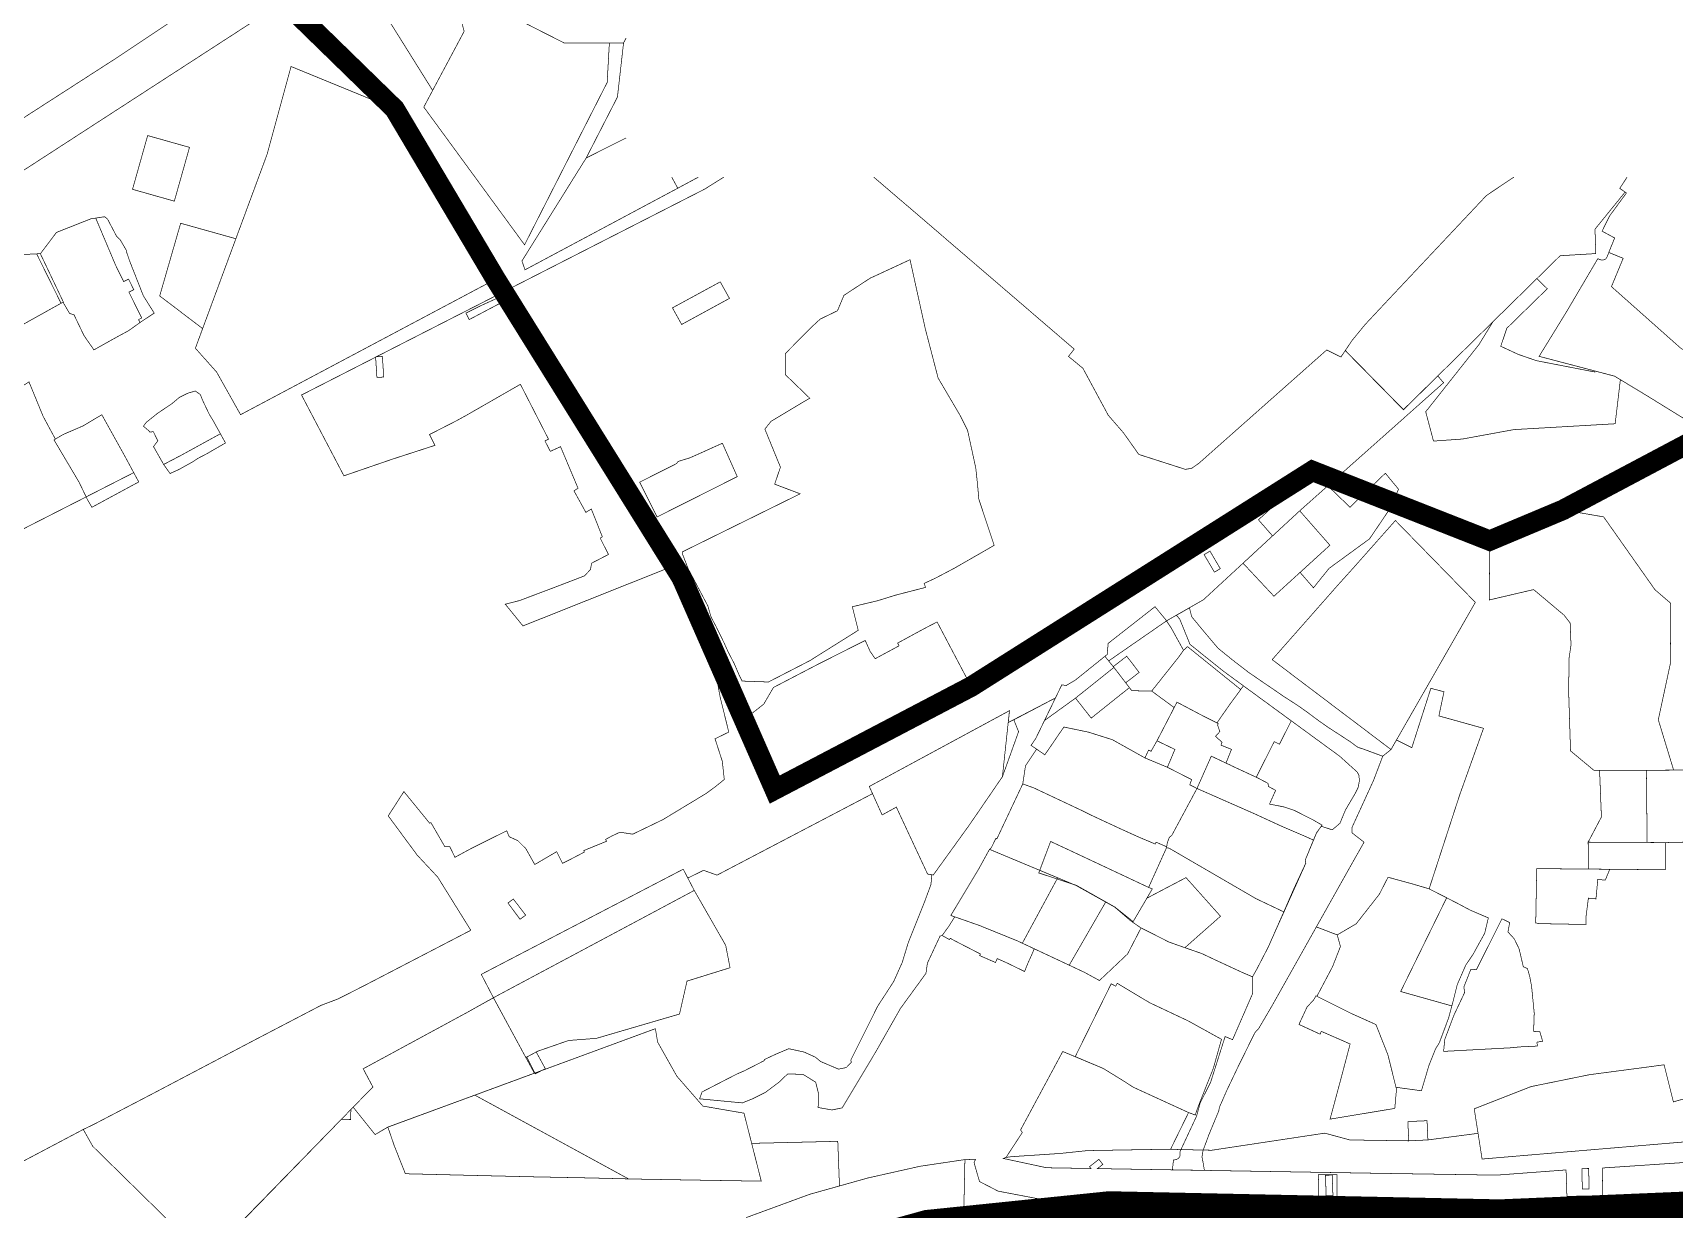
# Model space of a CAD drawing. Header units: millimetres. Extents: x 21689 to 31331, y 37531 to 43751.
# Drawn here: x 27575.8 to 28058.3, y 42696.2 to 43042 of the extents above; entities that cross this region are included whole.
import ezdxf

# ---------------------------------------------------------------- set-up
doc = ezdxf.new("R2010")
doc.units = ezdxf.units.MM
doc.linetypes.add('DASHEDX2', pattern=[1.5, 1, -0.5])
doc.linetypes.add('МЕЖА', pattern=[4, 1, -1, 1, -1])
doc.layers.add('0 . 11 - границы ДМ проект', color=10, linetype='МЕЖА', lineweight=0)
doc.layers.add('CONTUR', color=150, linetype='Continuous', lineweight=9)
doc.layers.add('00 Дороги', color=252, linetype='Continuous', lineweight=9, transparency=0.2)

# ---------------------------------------------------------------- blocks, each defined once
blk = doc.blocks.new('участки все')
at = {"layer": 'CONTUR', "const_width": 0.2}
for points in [[(4863.49, 5548.46), (4856.81, 5551.14), (4839.92, 5513.99), (4780.59, 5424.27), (4806.6, 5382.67), (4815.86, 5400.02), (4814.61, 5404.69), (4824.58, 5407.11), (4845.24, 5396.63), (4858.55, 5396.61), (4862.72, 5396.63), (4863.49, 5398.1)], [(4863.49, 5368.71), (4851.74, 5362.82), (4860.92, 5380.72), (4862.72, 5396.63), (4863.49, 5398.1)], [(4876.89, 5357.18), (4878.65, 5353.92), (4833.75, 5329.94), (4832.85, 5332.54), (4851.74, 5362.82), (4863.49, 5368.71)], [(4936.27, 5357.18), (4951.22, 5344.39), (4995.18, 5306.64), (4993.51, 5304.48), (4997.74, 5301.01), (5005.19, 5287.2), (5009.71, 5281.98), (5014.17, 5275.68), (5027.85, 5271.29), (5029.72, 5271.59), (5031.87, 5273.1), (5069.41, 5306.38), (5073.58, 5304.32), (5074.85, 5306.19), (5091.98, 5288.78), (5102.06, 5298.75), (5103.77, 5296.75), (5069.73, 5266.46), (5065.17, 5270.86), (5049.34, 5256.46), (5053.5, 5251.72), (5033.19, 5232.97), (5022.31, 5226.75), (5021.99, 5227.23), (5018.93, 5230.91), (5005.17, 5220.14), (5004.88, 5216.87), (5004.22, 5216.34), (4995.51, 5209.33), (4992.81, 5207.75), (4991.55, 5207.96), (4989.67, 5204.1), (4975.81, 5196.88), (4976.17, 5200.37), (4934.95, 5178.08), (4935.91, 5175.97), (4890.2, 5152.02), (4886.25, 5153.43), (4881.62, 5151.17), (4880.26, 5153.76), (4820.9, 5122.85), (4824.47, 5115.99), (4816.63, 5111.6), (4786.18, 5095.1), (4789.03, 5089.75), (4749.4, 5049.14)], [(4729.93, 5049.5), (4706.69, 5072.32), (4703.91, 5077.27), (4706.84, 5078.68), (4724.48, 5087.87), (4754.16, 5103.5), (4773.77, 5113.73), (4778.86, 5115.66), (4786.71, 5119.65), (4817.82, 5135.81), (4808.09, 5151.44), (4802.06, 5157.9), (4793.55, 5169.44), (4798.15, 5176.57), (4805.75, 5167.25), (4806.1, 5167.45), (4810.2, 5160.35), (4811.65, 5160.36), (4812.09, 5159.46), (4813.15, 5157.26), (4818.15, 5159.97), (4827.39, 5164.56), (4828.38, 5165.04), (4829.1, 5163.31), (4831.63, 5162.16), (4834, 5159.8), (4836.62, 5155.14), (4843.06, 5158.92), (4844.78, 5155.48), (4848, 5157.12), (4851.2, 5158.8), (4851.01, 5159.23), (4857.72, 5161.97), (4857.43, 5162.52), (4859.3, 5163.53), (4861.64, 5164.63), (4865.43, 5164.06), (4874.29, 5168.34), (4887.06, 5176.06), (4890.13, 5178.35), (4892.33, 5180.14), (4891.74, 5185.5), (4889.61, 5192.1), (4893.65, 5194.06), (4891.11, 5204.35), (4889.88, 5211.03), (4884.42, 5227.28), (4882.78, 5226.47), (4882.08, 5228.57), (4881.06, 5230.17), (4879.14, 5234.19), (4877.34, 5237.7), (4876.58, 5240.25), (4876.19, 5242.42), (4833.15, 5225.27), (4827.96, 5231.65), (4830.14, 5232.21), (4832.14, 5232.72), (4842.04, 5236.45), (4851.19, 5239.96), (4852.97, 5241.8), (4853.35, 5243.72), (4858.29, 5246.28), (4856.58, 5249.64), (4855.86, 5251.07), (4856.48, 5251.49), (4853.24, 5259.64), (4851.64, 5258.63), (4848.71, 5263.96), (4848.13, 5264.97), (4849.34, 5265.74), (4847.12, 5271.01), (4844.2, 5277.95), (4841.19, 5276.58), (4839.62, 5279.63), (4840.66, 5280.16), (4832.4, 5296.29), (4816.86, 5287.37), (4813.76, 5285.65), (4805.69, 5281.53), (4807.28, 5278.34), (4794.72, 5274.27), (4780.52, 5269.39), (4768.06, 5293.14), (4789.84, 5304.26), (4790.22, 5298.3), (4792.22, 5298.42), (4791.83, 5304.47), (4790.04, 5304.37), (4886.6, 5353.68), (4892.18, 5357.18)], [(4884.71, 5357.18), (4878.65, 5353.92), (4876.89, 5357.18)], [(5157.71, 5357.18), (5155.55, 5353.89), (5157.13, 5352.79), (5148.27, 5341.88), (5148.51, 5334.71), (5138.03, 5334.08), (5128.63, 5324.84), (5091.97, 5288.85), (5074.88, 5306.24), (5076.95, 5309.29), (5080.76, 5313.92), (5088.18, 5321.85), (5116.34, 5351.76), (5124.41, 5357.18)], [(5203.75, 5357.18), (5203.76, 5357.13), (5203.76, 5303.4), (5181.66, 5304.49), (5178.94, 5304.78), (5176.18, 5305.49), (5173.62, 5306.78), (5153.11, 5325), (5156.55, 5333.32), (5152.32, 5335.04), (5154.06, 5339.3), (5150.35, 5341.3), (5152.54, 5345.74), (5157.51, 5352.52), (5155.55, 5353.89), (5157.71, 5357.18)], [(5176.75, 5284.77), (5163.65, 5292.87), (5154.01, 5298.69), (5131.85, 5304.51), (5139.91, 5317.62), (5149.1, 5333.21), (5149.98, 5332.87), (5150.81, 5332.86), (5151.44, 5333.13), (5151.79, 5333.66), (5152.34, 5335.03), (5156.55, 5333.32), (5153.11, 5325), (5157.85, 5320.79), (5172.21, 5308.03)], [(4678.37, 5063.77), (4703.91, 5077.27), (4706.69, 5072.32), (4729.93, 5049.5), (4729.76, 5049.12), (4727.76, 5048.71), (4717.22, 5043.2), (4731.23, 5003.45), (4736.51, 4996.16), (4743.47, 4990.43), (4745.22, 4989.62), (4748.82, 4966.2), (4720.35, 4963.14), (4703.66, 4960.34), (4673.04, 4952.61)], [(5177.92, 5067.78), (5150.51, 5065.94), (5150.44, 5057.7), (5140.02, 5057.64), (5139.77, 5065.37), (5119.32, 5063.84), (5085.76, 5064.36), (5002.02, 5065.76), (5003.6, 5066.99), (5002.45, 5068.48), (4999.68, 5066.33), (5000.09, 5065.79), (4987.08, 5066.01), (4974.35, 5068.74), (4975.14, 5069.05), (4976.82, 5069.27), (4991.08, 5070.21), (4999.03, 5071.05), (5018.11, 5071.38), (5023.51, 5071.42), (5034.57, 5071.18), (5035.7, 5071.17), (5068.84, 5076.18), (5076.22, 5074.18), (5086.95, 5074.02), (5093.52, 5073.92), (5099.16, 5074.19), (5113.9, 5076.13), (5113.9, 5076.13), (5115.08, 5068.57), (5174.26, 5073.58)], [(5188.64, 5042.74), (5147.22, 5040.8), (5124.63, 5033.62), (5117.35, 5033.49), (5109.37, 5041.46), (5009.63, 5043.8), (4992.9, 5040.46), (4982.99, 5037.32), (4982, 5043.29), (4980.02, 5042.96), (4981.02, 5036.99), (4962.31, 5033.13), (4963.06, 5068.41), (4966.17, 5068.47), (4965.75, 5067.49), (4967.35, 5061.96), (4972.81, 5059.14), (4986.09, 5056.61), (5123.33, 5053.43), (5216.45, 5059.41)], [(4898.75, 5051.35), (4917.45, 5058.21), (4926.19, 5060.66), (4925.69, 5073.78), (4900.37, 5073.18), (4903.2, 5062.07), (4882.88, 5062.4), (4867.18, 5062.67), (4864.18, 5062.73), (4852.69, 5063.02), (4837.18, 5063.32), (4817.32, 5063.79), (4798.58, 5064.25), (4795.31, 5072.51), (4793.44, 5077.95), (4789.69, 5075.76), (4783.24, 5083.82), (4782.58, 5083.14), (4782.58, 5083.14), (4782.47, 5080.19), (4779.75, 5080.23), (4750.97, 5050.64)], [(4962.31, 5033.13), (4963.06, 5068.41), (4949.84, 5066.44), (4934.53, 5063), (4917.45, 5058.21), (4898.75, 5051.35)]]:
    blk.add_lwpolyline(points, dxfattribs=at)
for points in [[(4508.07, 5231.52), (4565.54, 5281.02), (4573.45, 5275.38), (4585.3, 5295.17), (4607.95, 5324.09), (4713.42, 5392.04), (4746.22, 5413.92), (4711.87, 5445.18), (4678.26, 5427.98), (4642.33, 5383.45), (4624.36, 5382.68), (4607.95, 5368.62), (4597.81, 5377.2), (4577.48, 5355.33), (4514.21, 5317.83), (4489.2, 5252.21), (4508.07, 5231.52)], [(4713.42, 5392.04), (4746.22, 5413.92), (4743.5, 5416.45), (4749.35, 5422.14), (4763.01, 5409.33), (4759, 5406.37), (4754.85, 5403.57), (4637.66, 5327.62), (4630.85, 5323.46), (4624.37, 5318.77), (4618.32, 5313.56), (4612.71, 5307.9), (4603.49, 5318.38), (4607.95, 5324.09), (4713.42, 5392.04)], [(4814.61, 5404.69), (4824.58, 5407.11), (4845.24, 5396.63), (4858.55, 5396.61), (4857.9, 5385), (4833.62, 5337.29), (4804, 5377.77), (4806.6, 5382.67), (4815.86, 5400.02), (4814.61, 5404.69)], [(4757.95, 5363.92), (4764.98, 5389.7), (4795.46, 5377.21), (4825.13, 5327.2), (4750.14, 5287.36), (4743.11, 5299.87), (4736.86, 5306.89), (4738.99, 5312.66), (4748.76, 5339.08), (4757.95, 5363.92)], [(4718.38, 5353.6), (4722.83, 5369.4), (4735.13, 5365.93), (4730.67, 5350.12), (4718.38, 5353.6)], [(4696.03, 5340.93), (4706.16, 5344.94), (4707.56, 5345.14), (4713.47, 5331.15), (4715.78, 5326.49), (4717.22, 5327.2), (4718.75, 5324.1), (4717.31, 5323.39), (4721.09, 5315.78), (4720.53, 5315.51), (4720.16, 5315.33), (4720.55, 5314.41), (4717.16, 5312.01), (4714.09, 5310.36), (4707.03, 5306.41), (4704.12, 5310.6), (4701.18, 5316.72), (4699.89, 5317.11), (4698.2, 5319.98), (4698.04, 5320.49), (4691.29, 5334.67), (4696.03, 5340.93)], [(4707.56, 5345.14), (4707.99, 5345.21), (4710.14, 5345.54), (4711.02, 5344.89), (4713.7, 5339.78), (4714.74, 5338.81), (4716.6, 5335.6), (4716.64, 5335.15), (4717.49, 5332.63), (4721.56, 5322.31), (4724.75, 5317.22), (4720.9, 5314.66), (4720.55, 5314.41), (4720.16, 5315.33), (4721.09, 5315.78), (4717.31, 5323.39), (4718.75, 5324.1), (4717.22, 5327.2), (4715.78, 5326.49), (4713.47, 5331.15), (4707.56, 5345.14)], [(4732.53, 5343.62), (4748.76, 5339.08), (4738.99, 5312.66), (4726.37, 5322.27), (4732.53, 5343.62)], [(4653.81, 5292.81), (4665.9, 5297.24), (4677.95, 5303.03), (4681.86, 5305.03), (4679.44, 5310.11), (4697.37, 5320.11), (4690.2, 5334.63), (4680.1, 5334.16), (4678.2, 5337.5), (4675.33, 5337.93), (4649.21, 5323.05), (4632.09, 5310.66), (4621.57, 5300.52), (4631.62, 5285.05), (4637.7, 5284.14), (4644.99, 5288.76), (4653.81, 5292.81)], [(4698.04, 5320.49), (4691.29, 5334.67), (4690.2, 5334.63), (4697.37, 5320.11), (4698.04, 5320.49)], [(4880, 5247.03), (4914.48, 5264.03), (4914.59, 5264.11), (4914.42, 5264.18), (4907.13, 5266.94), (4908.84, 5271.92), (4904.26, 5283.12), (4906.05, 5285.38), (4915.01, 5290.77), (4917.45, 5292.2), (4910.29, 5299.11), (4910.3, 5305.35), (4917.89, 5313.02), (4920.53, 5315.46), (4925.6, 5317.91), (4927.49, 5322.42), (4935.18, 5327.47), (4936.33, 5327.99), (4946.93, 5332.91), (4951.41, 5312.62), (4955.18, 5298.14), (4961.76, 5286.95), (4963.85, 5282.75), (4966.25, 5271.7), (4966.76, 5266.98), (4967.16, 5262.5), (4971.65, 5248.96), (4969.97, 5247.98), (4967.81, 5246.74), (4959.81, 5242.15), (4954.22, 5239.22), (4951.09, 5237.78), (4951.49, 5236.59), (4942.77, 5234.34), (4937.33, 5232.66), (4933.97, 5231.86), (4929.98, 5230.91), (4931.7, 5223.98), (4917.46, 5215.05), (4905.31, 5208.79), (4897.59, 5209.06), (4897.53, 5209.14), (4896.73, 5210.74), (4895.29, 5214.11), (4893.49, 5217.58), (4892.13, 5220.59), (4889.89, 5225.14), (4888.45, 5227.86), (4887.5, 5231.15), (4881.7, 5242.1), (4879.99, 5246.54), (4880, 5247.03)], [(4877.09, 5318.75), (4891.14, 5326.4), (4893.85, 5321.54), (4879.8, 5313.88), (4877.09, 5318.75)], [(5131.18, 5327.36), (5134.24, 5324.38), (5122.35, 5312.75), (5120.57, 5307.47), (5125.69, 5305.09), (5131.07, 5303.23), (5148.24, 5299.9), (5148.14, 5300.23), (5154.01, 5298.69), (5155.73, 5297.65), (5154.2, 5284.69), (5124.42, 5282.97), (5109.28, 5280.2), (5100.8, 5279.6), (5099.37, 5284.98), (5098.51, 5288.22), (5114.17, 5307.98), (5118.31, 5314.72), (5128.63, 5324.84), (5131.18, 5327.36)], [(4817.34, 5315.31), (4816.39, 5317.2), (4820.64, 5319.33), (4825.57, 5321.6), (4826.34, 5320.05), (4817.34, 5315.31)], [(4817.34, 5315.31), (4816.39, 5317.2), (4820.64, 5319.33), (4825.57, 5321.6), (4826.34, 5320.05), (4817.34, 5315.31)], [(4792.22, 5298.42), (4790.22, 5298.3), (4789.83, 5304.35), (4791.83, 5304.47), (4792.22, 5298.42)], [(4668.86, 5286.44), (4674.42, 5275.84), (4686.43, 5253.86), (4704.75, 5263.19), (4702.69, 5267.48), (4695.3, 5279.95), (4695.7, 5280.19), (4692.09, 5286.9), (4687.95, 5296.99), (4686.46, 5296.05), (4685.52, 5295.48), (4680.18, 5291.99), (4679.43, 5293.07), (4673.91, 5289.86), (4670.98, 5287.78), (4670.18, 5287.15), (4668.86, 5286.44)], [(4730, 5274.01), (4727.53, 5272.73), (4724.55, 5277.98), (4725.81, 5279.68), (4724.5, 5282.37), (4723.46, 5282.25), (4723.37, 5282.45), (4721.59, 5283.98), (4722.48, 5285.16), (4725.78, 5287.78), (4730.1, 5290.7), (4732.09, 5292.4), (4734.6, 5293.66), (4736.83, 5294.32), (4738.3, 5293.3), (4739.12, 5291.28), (4740.99, 5287.38), (4742.02, 5285.71), (4744.21, 5281.76), (4742.32, 5280.71), (4732.81, 5275.5), (4730, 5274.01)], [(4695.3, 5279.95), (4702.69, 5267.48), (4704.75, 5263.19), (4718.73, 5270.32), (4716.38, 5274.69), (4709.36, 5287.33), (4708.18, 5286.65), (4703.91, 5284.09), (4698.05, 5281.56), (4695.94, 5280.33), (4695.3, 5279.95)], [(4744.21, 5281.76), (4742.32, 5280.71), (4732.81, 5275.5), (4727.53, 5272.73), (4729.41, 5270.06), (4732.04, 5271.26), (4735.91, 5273.41), (4737.66, 5274.55), (4740.25, 5275.89), (4742.15, 5277), (4743.7, 5277.89), (4745.71, 5279.05), (4744.21, 5281.76)], [(4867.45, 5267.52), (4878.23, 5272.95), (4878.8, 5273.62), (4882.25, 5274.69), (4885.63, 5276.19), (4888.98, 5277.71), (4891.78, 5278.96), (4896.14, 5269.15), (4872.58, 5257.3), (4867.45, 5267.52)], [(4704.75, 5263.19), (4705.24, 5262.19), (4706.45, 5260.15), (4720.21, 5267.59), (4718.73, 5270.32), (4704.75, 5263.19)], [(5049.34, 5256.46), (5065.17, 5270.86), (5069.73, 5266.45), (5061.48, 5259.1), (5053.5, 5251.73), (5049.34, 5256.46)], [(5049.34, 5256.46), (5065.17, 5270.86), (5076.25, 5260.16), (5086.65, 5270.15), (5090.52, 5265.45), (5087.87, 5259.55), (5082, 5250.86), (5070.1, 5242.18), (5065.51, 5236.48), (5061.58, 5241), (5070.35, 5248.99), (5061.48, 5259.1), (5053.5, 5251.72), (5049.34, 5256.46)], [(5069.73, 5266.45), (5076.25, 5260.16), (5086.65, 5270.15), (5090.52, 5265.45), (5087.87, 5259.55), (5082, 5250.86), (5070.1, 5242.18), (5065.51, 5236.48), (5061.59, 5240.99), (5070.35, 5248.99), (5061.48, 5259.1), (5069.73, 5266.45)], [(5044.81, 5243.71), (5061.48, 5259.1), (5070.35, 5248.99), (5053.9, 5234), (5044.81, 5243.71)], [(5138.87, 5259.38), (5150.81, 5257.32), (5165.9, 5235.91), (5170.56, 5231.9), (5170.42, 5214.16), (5166.88, 5197.69), (5171.39, 5182.88), (5148.01, 5182.78), (5141.08, 5188.54), (5140.52, 5206.26), (5140.67, 5215.91), (5141.22, 5219.65), (5140.97, 5226.13), (5139.19, 5228.43), (5130.24, 5235.95), (5117.2, 5232.9), (5117.34, 5250.34), (5138.87, 5259.38)], [(5089.6, 5256.25), (5113.1, 5232.2), (5088.31, 5188.94), (5053.38, 5215.36), (5072.78, 5237.37), (5076.95, 5241.99), (5089.6, 5256.25)], [(5038.13, 5242.09), (5036.41, 5241.08), (5033.37, 5246.23), (5035.1, 5247.26), (5038.13, 5242.09)], [(5038.13, 5242.09), (5036.41, 5241.08), (5033.37, 5246.23), (5035.1, 5247.26), (5038.13, 5242.09)], [(5005.31, 5214.98), (5022.31, 5226.75), (5021.99, 5227.23), (5018.93, 5230.91), (5005.17, 5220.14), (5004.88, 5216.87), (5004.22, 5216.34), (5005.31, 5214.98)], [(5029.06, 5230.59), (5029.71, 5227.99), (5033.15, 5223.82), (5037.46, 5218.72), (5041.61, 5215.35), (5046.58, 5211.52), (5056.81, 5204.53), (5059.63, 5202.7), (5061.2, 5201.66), (5063.26, 5200.22), (5067.24, 5197.27), (5069.92, 5195.4), (5076.3, 5191.26), (5078.37, 5189.72), (5079.21, 5189.37), (5079.61, 5189.28), (5085.87, 5186.97), (5083.2, 5179.92), (5076.84, 5166.02), (5076.87, 5164.44), (5080.39, 5161.7), (5077.28, 5156.21), (5053.23, 5113.43), (5049.33, 5106.78), (5048.67, 5106.16), (5048.21, 5105.55), (5046.57, 5102.22), (5044.92, 5098.85), (5043.67, 5096.35), (5039.98, 5088.61), (5038.19, 5084.51), (5037.89, 5083.83), (5037.68, 5082.73), (5034.82, 5075.83), (5033.13, 5071.26), (5032.92, 5070.47), (5032.77, 5069.27), (5032.85, 5068.38), (5033, 5067.95), (5033.46, 5065.24), (5024.06, 5065.4), (5024.22, 5066.92), (5024.37, 5068.28), (5024.81, 5068.35), (5025.25, 5068.46), (5025.65, 5068.65), (5025.84, 5068.79), (5025.99, 5068.95), (5026.12, 5069.12), (5026.22, 5069.32), (5026.3, 5069.57), (5026.32, 5069.73), (5026.33, 5069.96), (5026.32, 5070.15), (5026.24, 5070.65), (5031.16, 5081.18), (5032.2, 5085.02), (5035.28, 5091.12), (5039.55, 5104.58), (5041.74, 5103.66), (5047.62, 5117.18), (5047.6, 5122.13), (5048.86, 5124.37), (5051.98, 5130.4), (5052.27, 5130.95), (5053.95, 5134.76), (5063.28, 5155.56), (5063.12, 5156.49), (5065.52, 5162.26), (5065.56, 5162.36), (5066.43, 5164.43), (5067.79, 5166.38), (5071.04, 5165.34), (5073.29, 5167.24), (5074.92, 5171.17), (5077.88, 5176.2), (5078.63, 5177.73), (5079.02, 5179.72), (5078.89, 5181.33), (5078.43, 5182.27), (5073.2, 5186.99), (5039.04, 5211.97), (5029.23, 5219.84), (5026.21, 5227.27), (5025.24, 5228.4), (5029.06, 5230.59)], [(4907.15, 5177.17), (4899.53, 5198.83), (4903.92, 5202.27), (4906.78, 5207.18), (4919.82, 5213.97), (4933.75, 5221), (4935.23, 5217.73), (4936.69, 5215.64), (4943.71, 5219.42), (4943.27, 5220.22), (4951.57, 5224.72), (4954.88, 5226.44), (4964.91, 5207.43), (4945.81, 5197.46), (4907.15, 5177.17)], [(5012.11, 5206.22), (5017.97, 5206.13), (5025.93, 5216.15), (5027.32, 5218.11), (5023.73, 5224.62), (5022.31, 5226.75), (5005.31, 5214.98), (5006.66, 5213.31), (5010.63, 5216.36), (5014.28, 5211.6), (5010.33, 5208.56), (5012.11, 5206.22)], [(4986.46, 5197.47), (4995.57, 5204.05), (5006.87, 5213.07), (5006.66, 5213.31), (5004.22, 5216.34), (4995.51, 5209.33), (4992.81, 5207.75), (4991.55, 5207.96), (4986.46, 5197.47)], [(5010.33, 5208.56), (5014.28, 5211.6), (5010.63, 5216.36), (5006.66, 5213.31), (5010.33, 5208.56)], [(5024.56, 5201.27), (5017.97, 5206.13), (5025.93, 5216.15), (5027.32, 5218.11), (5028.5, 5219.18), (5044.13, 5206.57), (5040.59, 5201.73), (5037.15, 5196.77), (5032.47, 5199.12), (5025.4, 5202.86), (5024.56, 5201.27)], [(4995.57, 5204.05), (5000.19, 5198.18), (5011.41, 5207.13), (5006.87, 5213.07), (4995.57, 5204.05)], [(4982.5, 5190.15), (4983.87, 5192.15), (4986.46, 5197.47), (4995.57, 5204.05), (5000.19, 5198.18), (5011.41, 5207.13), (5012.11, 5206.22), (5017.97, 5206.13), (5024.57, 5201.26), (5019.52, 5191.5), (5017.78, 5188.43), (5017.04, 5188.77), (5015.99, 5186.47), (5006.42, 5191.82), (4999.36, 5194.05), (4992.16, 5195.55), (4991.84, 5195.1), (4987.93, 5189.39), (4986.56, 5187.39), (4982.5, 5190.15)], [(5040.59, 5201.73), (5037.15, 5196.77), (5037.51, 5196.59), (5037.34, 5196.11), (5038, 5194.22), (5036.72, 5192.81), (5038.65, 5191.08), (5038.34, 5190.23), (5041.42, 5188.98), (5039.8, 5184.95), (5040.45, 5184.65), (5040.92, 5184.45), (5041.26, 5184.25), (5048.7, 5180.79), (5053.99, 5191.27), (5055.52, 5190.49), (5058.99, 5197.37), (5044.93, 5207.66), (5044.13, 5206.57), (5040.59, 5201.73)], [(5094.39, 5149.5), (5099.51, 5147.99), (5108.51, 5175.63), (5115.5, 5195.17), (5102.39, 5198.82), (5103.88, 5205.92), (5100.02, 5206.93), (5094.43, 5189.48), (5089.91, 5191.74), (5088.31, 5188.94), (5085.87, 5186.97), (5083.2, 5179.92), (5076.84, 5166.02), (5076.87, 5164.44), (5080.39, 5161.7), (5077.28, 5156.21), (5066.37, 5136.8), (5072.5, 5134.45), (5078.07, 5137.71), (5083.49, 5144.63), (5084.89, 5146.43), (5087.44, 5151.4), (5094.39, 5149.5)], [(4989.67, 5204.1), (4983.87, 5192.15), (4982.5, 5190.15), (4984.14, 5189.04), (4980.87, 5184.13), (4980.06, 5178.83), (4972.45, 5162.68), (4972.16, 5162.82), (4970.84, 5160.1), (4970.29, 5159.6), (4967.06, 5153.73), (4961.68, 5144.75), (4958.91, 5140.17), (4960.08, 5139.76), (4958.28, 5136.92), (4956.36, 5134.27), (4955.75, 5134.11), (4952.03, 5126.14), (4951.62, 5123.16), (4944.13, 5112.87), (4936.92, 5100.19), (4926.99, 5083.61), (4923.97, 5083), (4919.89, 5083.72), (4920.02, 5085.15), (4919.99, 5087.95), (4919.2, 5091.15), (4915.5, 5093.45), (4910.96, 5093.59), (4908.47, 5091.21), (4904.39, 5088.15), (4900.5, 5086.21), (4897.65, 5085.07), (4885.07, 5086.27), (4885.8, 5088.29), (4895.91, 5093.5), (4898.2, 5094.49), (4904.01, 5097.46), (4904.22, 5097.86), (4907.34, 5099.33), (4911.28, 5101), (4915.79, 5100.02), (4919.15, 5098.49), (4920.64, 5097.23), (4925.92, 5094.99), (4928.2, 5095.47), (4929.7, 5097), (4929.51, 5097.65), (4937.44, 5113.53), (4942.13, 5120.75), (4944.63, 5126.34), (4946.44, 5132.29), (4951.27, 5144.36), (4953.08, 5149.26), (4953.34, 5152.13), (4953.77, 5152.06), (4964.43, 5166.85), (4974.08, 5180.94), (4978.83, 5194.17), (4977.45, 5197.68), (4989.67, 5204.1)], [(5035.48, 5186.99), (5031.28, 5177.49), (5029.16, 5178.57), (5029.71, 5180.1), (5022.58, 5183.72), (5024.79, 5188.97), (5019.52, 5191.5), (5025.4, 5202.86), (5032.47, 5199.12), (5037.51, 5196.59), (5037.34, 5196.11), (5038, 5194.22), (5036.72, 5192.81), (5038.65, 5191.08), (5038.34, 5190.23), (5041.42, 5188.98), (5039.8, 5184.95), (5035.48, 5186.99)], [(4974.56, 5185.41), (4974.08, 5180.94), (4964.43, 5166.85), (4953.77, 5152.06), (4952.09, 5152.33), (4942.9, 5172.01), (4938.73, 5169.71), (4934.95, 5178.08), (4976.16, 5200.36), (4974.56, 5185.41)], [(4980.06, 5178.83), (4983.31, 5177.66), (4998.09, 5170.7), (5000.53, 5169.48), (5008.69, 5165.68), (5014.12, 5163.22), (5019, 5161.16), (5019.25, 5161.71), (5022.38, 5160.34), (5022.53, 5161.37), (5022.57, 5161.58), (5023.14, 5163.1), (5023.87, 5163.7), (5031.28, 5177.49), (5029.16, 5178.57), (5029.71, 5180.1), (5022.58, 5183.72), (5015.99, 5186.47), (5006.42, 5191.82), (4999.36, 5194.05), (4992.16, 5195.55), (4991.84, 5195.1), (4987.93, 5189.39), (4986.56, 5187.39), (4984.14, 5189.04), (4980.87, 5184.14), (4980.06, 5178.83)], [(5031.28, 5177.49), (5048.49, 5169.92), (5056.1, 5166.41), (5062.88, 5163.5), (5065.53, 5162.31), (5066.4, 5164.43), (5068.04, 5166.72), (5065.39, 5168.26), (5059.83, 5171.07), (5056.87, 5172.06), (5052.6, 5172.91), (5054.4, 5176.94), (5052.29, 5178.07), (5052.15, 5179), (5049.09, 5180.61), (5041.26, 5184.25), (5040.92, 5184.45), (5040.45, 5184.65), (5038.2, 5185.71), (5035.48, 5186.99), (5031.28, 5177.49)], [(5146.26, 5161.71), (5150.16, 5169.11), (5149.62, 5182.78), (5163.39, 5182.84), (5163.59, 5161.62), (5146.26, 5161.71)], [(5163.59, 5161.62), (5163.39, 5182.84), (5171.39, 5182.88), (5177.33, 5182.91), (5177.91, 5161.8), (5168.95, 5161.59), (5163.59, 5161.62)], [(5022.33, 5160.09), (5022.53, 5161.37), (5022.57, 5161.58), (5023.14, 5163.1), (5023.87, 5163.7), (5031.28, 5177.49), (5048.49, 5169.92), (5056.1, 5166.41), (5062.88, 5163.5), (5065.53, 5162.31), (5065.25, 5161.7), (5063.12, 5156.49), (5063.27, 5155.56), (5059.88, 5148.29), (5056.79, 5141.22), (5048.62, 5145.11), (5023.12, 5159.92), (5022.33, 5160.09)], [(4958.9, 5140.17), (4961.67, 5144.75), (4967.06, 5153.73), (4970.29, 5159.6), (4972.74, 5158.58), (4977.88, 5156.43), (4990.34, 5151.23), (4979.94, 5132.01), (4978.49, 5132.69), (4967.25, 5137.25), (4961.73, 5139.18), (4958.9, 5140.17)], [(5018.15, 5147.98), (5012.51, 5138.35), (5007.22, 5142.6), (4995.87, 5149), (4984.77, 5152.67), (4988.25, 5161.92), (4993.66, 5159.4), (5017.06, 5148.41), (5018.15, 5147.98)], [(5016.56, 5145.25), (5028.05, 5151.29), (5038.19, 5139.94), (5027.73, 5130.69), (5032.65, 5128.99), (5036.77, 5127.04), (5044.62, 5123.41), (5047.6, 5122.13), (5048.88, 5124.41), (5052.26, 5130.95), (5056.79, 5141.22), (5048.62, 5145.11), (5023.12, 5159.92), (5022.33, 5160.09), (5021.85, 5159.02), (5017.06, 5148.41), (5018.15, 5147.98), (5016.56, 5145.25)], [(5168.95, 5161.59), (5168.97, 5153.6), (5152.6, 5153.75), (5146.35, 5153.8), (5146.26, 5161.71), (5168.95, 5161.59)], [(4880.26, 5153.76), (4883.5, 5147.52), (4824.47, 5115.99), (4820.9, 5122.85), (4880.26, 5153.76)], [(5131.14, 5153.93), (5152.6, 5153.75), (5151.31, 5150.55), (5149.09, 5150.75), (5148.56, 5145.04), (5146.33, 5145.25), (5145.62, 5139.7), (5145.65, 5137.51), (5131.83, 5137.77), (5130.85, 5137.98), (5131.14, 5153.93)], [(4990.34, 5151.23), (4979.94, 5132.01), (4993.72, 5125.55), (5004.44, 5144.11), (4995.76, 5148.96), (4990.34, 5151.23)], [(5027.73, 5130.69), (5023.06, 5132.34), (5018.69, 5134.56), (5014.83, 5136.49), (5012.41, 5138.16), (5012.51, 5138.35), (5016.56, 5145.25), (5028.05, 5151.29), (5038.19, 5139.94), (5027.73, 5130.69)], [(5066.53, 5116.41), (5076.49, 5111.42), (5083.88, 5108.1), (5085.72, 5103.45), (5087.4, 5099.2), (5089.78, 5089.66), (5097.25, 5088.64), (5099.5, 5096.21), (5100.33, 5098.26), (5101.43, 5101), (5102.54, 5102.8), (5105.24, 5110.02), (5106.19, 5113.58), (5091.15, 5117.81), (5104.67, 5145.36), (5099.51, 5147.99), (5094.39, 5149.5), (5087.44, 5151.4), (5084.89, 5146.43), (5083.49, 5144.63), (5078.07, 5137.71), (5072.5, 5134.45), (5073.45, 5131.05), (5071.14, 5125.14), (5066.53, 5116.41)], [(4883.5, 5147.52), (4824.47, 5115.99), (4834, 5098.41), (4837.5, 5100.27), (4846.58, 5103.42), (4854.75, 5104.05), (4879.17, 5111.19), (4881.37, 5120.87), (4894.02, 5124.8), (4892.74, 5131.39), (4883.5, 5147.52)], [(4828.72, 5143.83), (4830.33, 5144.98), (4833.96, 5140.24), (4832.29, 5139.06), (4828.72, 5143.83)], [(5004.44, 5144.11), (4993.72, 5125.55), (4998.15, 5123.47), (5002.61, 5121.04), (5010.89, 5128.86), (5014.83, 5136.49), (5011.92, 5138.49), (5007.09, 5142.62), (5004.44, 5144.11)], [(5104.67, 5145.36), (5091.15, 5117.81), (5106.19, 5113.58), (5106.48, 5114.61), (5107.79, 5119.86), (5110.28, 5125.56), (5112.48, 5128.83), (5115.86, 5134.96), (5116.92, 5139.46), (5111.7, 5141.68), (5107.69, 5143.81), (5104.67, 5145.36)], [(4979.94, 5132.01), (4978.49, 5132.69), (4967.25, 5137.25), (4961.73, 5139.18), (4960.08, 5139.76), (4958.28, 5136.92), (4956.36, 5134.27), (4958.53, 5133.07), (4958.75, 5133.43), (4961.06, 5132.21), (4965.15, 5130.11), (4967.61, 5128.84), (4967.39, 5128.38), (4972.04, 5126.34), (4972.57, 5127.49), (4975.65, 5126.11), (4980.59, 5123.69), (4981.55, 5126.07), (4982.95, 5129.18), (4983.44, 5130.38), (4979.94, 5132.01)], [(5111.78, 5124.34), (5113.43, 5124.25), (5120.92, 5139.19), (5123.19, 5138.07), (5122.69, 5135.32), (5124.55, 5133.28), (5125.96, 5130.36), (5127.2, 5125.09), (5128.41, 5124.56), (5129.06, 5122.36), (5129.63, 5119.39), (5130.41, 5111.45), (5130.23, 5106.07), (5132.05, 5106.02), (5132.88, 5103.21), (5131.2, 5102.92), (5131.35, 5101.78), (5126.28, 5101.54), (5123.56, 5101.27), (5103.77, 5100.21), (5104.11, 5103.72), (5106.82, 5110.89), (5109.92, 5117.45), (5109.75, 5119.2), (5111.78, 5124.34)], [(5006.06, 5120.08), (4995.49, 5098.67), (5003.72, 5095.2), (5009.82, 5091.45), (5012.46, 5089.73), (5019.77, 5086.37), (5026.91, 5083.1), (5028.8, 5082.23), (5030.76, 5081.52), (5031.87, 5084.61), (5036.08, 5095.23), (5038.48, 5103.76), (5028.66, 5109.19), (5017.38, 5114.51), (5007.82, 5120.23), (5007.38, 5119.37), (5006.06, 5120.08)], [(4786.19, 5095.1), (4816.63, 5111.6), (4824.47, 5115.97), (4833.99, 5098.42), (4836.51, 5093.81), (4819.01, 5087.36), (4793.44, 5077.97), (4789.69, 5075.76), (4783.24, 5083.82), (4789.04, 5089.75), (4786.19, 5095.1)], [(5066.27, 5116.54), (5066.53, 5116.41), (5076.49, 5111.42), (5083.88, 5108.1), (5085.72, 5103.45), (5087.4, 5099.2), (5089.78, 5089.66), (5089.92, 5089.04), (5089.42, 5083.45), (5070.4, 5080.3), (5073.94, 5093.47), (5076.29, 5102.38), (5074.85, 5103.03), (5067.82, 5106.1), (5067.45, 5105.28), (5062.9, 5107.38), (5061.25, 5108.14), (5061.92, 5109.57), (5063.64, 5113.28), (5065.51, 5115.26), (5066.27, 5116.54)], [(4872.08, 5106.89), (4872.73, 5102.96), (4878.38, 5092.93), (4886.02, 5084.14), (4898.12, 5082.05), (4903.2, 5062.07), (4882.88, 5062.4), (4867.18, 5062.67), (4864.18, 5062.73), (4819.01, 5087.35), (4872.08, 5106.89)], [(4836.77, 5093.62), (4839.72, 5095.14), (4837.05, 5100.03), (4834.27, 5098.55), (4836.77, 5093.62)], [(4991.82, 5100.18), (5003.72, 5095.2), (5009.82, 5091.45), (5012.46, 5089.73), (5019.77, 5086.37), (5026.91, 5083.1), (5028.8, 5082.23), (5028.08, 5080.75), (5025.21, 5074.92), (5023.51, 5071.42), (5018.11, 5071.38), (4999.03, 5071.05), (4998.26, 5070.97), (4991.08, 5070.21), (4976.82, 5069.27), (4975.14, 5069.05), (4979.94, 5076.36), (4979.42, 5077.13), (4981.05, 5080.16), (4991.82, 5100.18)], [(5146.64, 5093.36), (5162.69, 5095.48), (5168.59, 5096.27), (5171.31, 5085.37), (5194.33, 5091.93), (5194.16, 5096.01), (5198.61, 5097.6), (5200.31, 5082.92), (5201.65, 5083.03), (5202.28, 5077.22), (5203.29, 5069.17), (5196.74, 5068.38), (5180.36, 5067.54), (5176.48, 5068.63), (5175.42, 5069.05), (5174.26, 5073.58), (5115.08, 5068.57), (5113.9, 5076.13), (5112.77, 5083.33), (5129.46, 5089.86), (5146.64, 5093.36)], [(4864.18, 5062.73), (4819.01, 5087.35), (4793.44, 5077.95), (4795.31, 5072.51), (4798.58, 5064.25), (4817.32, 5063.79), (4837.18, 5063.32), (4852.69, 5063.02), (4864.18, 5062.73)], [(4782.58, 5083.14), (4782.47, 5080.19), (4779.75, 5080.23), (4782.58, 5083.14)], [(5093.26, 5079.58), (5098.9, 5079.84), (5099.16, 5074.19), (5093.52, 5073.92), (5093.26, 5079.58)], [(5066.97, 5063.97), (5072.42, 5063.94), (5072.49, 5055.89), (5067.13, 5055.95), (5066.97, 5063.97)], [(5069.04, 5063.77), (5071.03, 5063.88), (5071.24, 5057.85), (5069.25, 5057.75), (5069.04, 5063.77)], [(5069.04, 5063.77), (5071.03, 5063.88), (5071.24, 5057.85), (5069.25, 5057.75), (5069.04, 5063.77)], [(5144.41, 5065.78), (5146.41, 5065.79), (5146.55, 5059.79), (5144.55, 5059.79), (5144.41, 5065.78)], [(5144.41, 5065.78), (5146.41, 5065.79), (5146.55, 5059.79), (5144.55, 5059.79), (5144.41, 5065.78)]]:
    blk.add_lwpolyline(points, close=True, dxfattribs=at)

msp = doc.modelspace()

# ---------------------------------------------------------------- linework, layer by layer
at = {"layer": '0 . 11 - границы ДМ проект', "color": 7, "linetype": 'DASHEDX2', "lineweight": 100, "ltscale": 9, "transparency": 33554687, "const_width": 6, "flags": 128}
msp.add_lwpolyline([(22946.73, 37638.63), (22902.58, 38352.1), (23040.31, 38403.75), (23117.29, 38401.21), (23331.14, 38342.16), (23767.92, 38429.68), (23839.74, 38479.18), (23935.86, 38610.42), (23988.4, 38646.95), (24015.49, 38690.25), (24098.85, 38777.82), (24145.03, 38828.88), (24135.93, 38857.75), (24309.79, 39159.02), (24384.58, 39142.81), (24479.69, 39275.04), (24546.54, 39209.37), (24750.01, 39350.13), (25003.88, 39639.8), (25413.16, 40107.12), (25363.28, 40286.2), (24989.23, 40491.14), (25395.28, 40838.84), (25660.56, 41058.12), (25845.24, 41208.92), (25792.92, 41266.23), (25888.27, 41383.12), (26058.63, 41521.65), (26092.2, 41658.69), (26130.83, 41752.53), (26159.07, 41742.27), (26300.9, 42104.41), (26325.34, 42112.11), (26524.48, 42049.12), (26659.52, 41994.11), (26661.3, 41997.38), (26646.24, 42050.67), (26706.46, 42026.98), (26859.65, 41970.83), (27006.59, 41919.76), (27172.98, 41911.41), (27384.06, 41951.12), (27369.53, 42033.59), (27673.24, 42086.3), (27976.36, 41979.69), (28033.35, 41963.23), (28102.86, 41962.56), (28159.54, 41928.27), (28328.6, 41835.14), (28499.53, 41807.33), (28720.17, 41761.45), (29052.46, 41622.84), (29045.52, 41606.09), (29058.02, 41600.92), (29065.19, 41619.05), (29089.18, 41611.33), (29476.61, 41567.37), (29694.11, 41552.14), (29707.83, 41609), (29818.28, 41584.5), (29941.9, 41545.71), (30079.67, 41531.57), (30099.06, 41598.9), (30133.54, 41631.15), (30187.93, 41657.25), (30321.66, 41749.67), (30401.38, 41749.67), (30509.19, 41676.74), (30617.63, 41749.67), (30608.36, 41787.7), (30599.77, 41907.5), (30613.25, 41930.65), (30611.36, 41954.39), (30596.2, 41953.51), (30593.67, 42010.25), (30597.05, 42063.37), (30605.38, 42235.81), (30665.45, 42236.17), (30657.33, 42284.13), (30610.32, 42363.4), (30625.51, 42373.52), (30633.15, 42373.02), (30649.52, 42377.68), (30654.81, 42423.45), (30716.03, 42430.23), (30760.54, 42567.65), (30765.8, 42586.36), (30791.95, 42710.49), (30846.37, 42699.4), (30866.74, 42759.78), (30939.13, 42753.23), (31030.96, 42735.49), (31057.16, 42750.28), (31131.35, 42919.39), (31178.71, 43049.99), (31223.9, 43155.77), (31261.16, 43239.22), (31200.23, 43266.25), (31159.04, 43264.62), (31092.9, 43324.59), (31030.84, 43397.77), (30974.06, 43434.01), (30837.68, 43448.49), (30812.71, 43443.57), (30797.57, 43373.26), (30670.04, 43084.43), (30627.79, 42979.09), (30572.79, 42815.93), (30581.39, 42739.2), (30580.07, 42670.05), (30572.53, 42633.02), (30553.34, 42565.66), (30547.4, 42556.65), (30525.72, 42505.25), (30514.51, 42510.11), (30479.51, 42425.86), (30461.95, 42345.38), (30464.75, 42236.14), (30403.52, 42231.72), (30362, 42222.3), (30262.37, 42221.19), (30097.98, 42200.41), (30088.95, 42269.89), (30058.49, 42273.9), (30000.91, 42267.83), (30008.93, 42181.88), (29926.02, 42170.86), (29838.04, 42159.36), (29837.12, 42151.42), (29801.62, 42150.52), (29804.08, 42118.48), (29746.29, 42112.77), (29727.01, 42117.61), (29726.77, 42121.26), (29669.99, 42116.48), (29667.12, 42186.75), (29663.62, 42276.82), (29664.83, 42334.2), (29729.67, 42336.19), (29743.29, 42425.8), (29681.45, 42426.64), (29599.85, 42422.04), (29585.29, 42460.05), (29593.55, 42547.9), (29586.23, 42640.93), (29612.42, 42670.26), (29566.57, 42703.24), (29536.55, 42712.38), (29485.13, 42721.11), (29445.22, 42718.94), (29271.87, 42704.28), (29252.91, 42692.41), (29197.95, 42673.04), (29178.85, 42668.77), (29146.59, 42665.68), (29091.04, 42663.1), (29090.12, 42694.39), (29093.43, 42735.41), (29109.46, 42731.74), (29114.94, 42754.25), (29105.61, 42762.57), (29115.3, 42813.46), (29163.59, 42900), (29195.32, 42957.41), (29200.53, 43020.6), (29169.03, 43102.91), (29094.39, 43130.16), (29034.07, 43130.54), (28931.05, 43118.37), (28819.4, 43060.11), (28798.63, 43021.64), (28799.74, 42985.88), (28707.96, 42909.03), (28686.59, 42891.68), (28665.24, 42871.73), (28655.12, 42859.97), (28647.85, 42848.5), (28636.35, 42823.08), (28630.36, 42817.18), (28632.11, 42786.97), (28651.56, 42783.79), (28691.78, 42770.28), (28688.63, 42759.99), (28685.9, 42758.4), (28674.4, 42734.05), (28670.96, 42721.95), (28465.92, 42806.49), (28422.23, 42822.02), (28375.9, 42835.07), (28353.71, 42839.03), (28334.9, 42842.59), (28324.45, 42844.67), (28310.37, 42860.64), (28285.15, 42868.53), (28273.81, 42871.97), (28249.69, 42869.4), (28186.52, 42849.62), (28159.73, 42849.83), (28118.75, 42863.99), (28094.8, 42888.25), (28084.71, 42900.92), (28068.74, 42924.62), (28025.62, 42901.74), (28004.08, 42892.7), (27951.92, 42913.21), (27851.65, 42849.79), (27793.9, 42819.52), (27766.59, 42881.7), (27711.88, 42969.56), (27682.2, 43019.56), (27636.09, 43064.5), (27679.04, 43117.9), (27700.16, 43145.1), (27730.28, 43232.44), (27705.35, 43256.96), (27691.79, 43306.56), (27688.55, 43316.07), (27675.1, 43337.74), (27671.02, 43346.91), (27667.81, 43356.54), (27665.87, 43367.34), (27665.76, 43376.05), (27664.78, 43381.05), (27419.59, 43272.56), (27422.82, 43266.23), (27362.67, 43207.3), (27358.27, 43197.8), (27315.11, 43177.13), (27276.85, 43176.61), (27257.44, 43175.75), (27253.84, 43180.5), (27248.88, 43187.03), (27238.09, 43198.06), (27218.29, 43206.98), (27213.36, 43207.6), (27202.43, 43208.96), (27239.74, 43225.54), (27236.35, 43231.88), (27229.04, 43245.51), (27224.79, 43253.43), (27207.06, 43286.52), (27191.9, 43314.8), (27189.96, 43318.43), (27109.82, 43276.33), (27075.56, 43340.35), (27088.29, 43348.01), (27054.82, 43405.39), (27040.02, 43396.59), (27025.14, 43422.1), (27004.05, 43461.84), (26932.79, 43645.55), (26914.14, 43691.8), (26899.52, 43700.46), (26872.13, 43716.99), (26742.39, 43504.78), (26736.34, 43496.67), (26723.68, 43483.84), (26681.05, 43469.92), (26667.11, 43474.54), (26618.22, 43488.58), (26621.71, 43502.66), (26587.49, 43510.32), (26573.52, 43508.91), (26527.9, 43493.77), (26492.74, 43503.26), (26478.24, 43499.38), (26452.07, 43505.41), (26442.19, 43502.58), (26426.7, 43506.38), (26416.4, 43498.79), (26374.87, 43508.45), (26369.59, 43485.73), (26357.38, 43433.16), (26343.06, 43372.1), (26343.68, 43335.85), (26278.09, 43335.37), (26275.1, 43319.34), (26179.58, 43336.15), (26136.07, 43350.43), (26129.55, 43332.91), (26114.21, 43338.65), (26048.36, 43335.77), (26042.27, 43335.96), (26041.86, 43305.06), (26039.99, 43285.4), (25993.77, 43297.06), (25935.55, 43314.57), (25864.49, 43314.71), (25836.1, 43306.44), (25791.06, 43309.44), (25778.1, 43340.97), (25720.4, 43383.9), (25692.71, 43506.7), (25567.19, 43536.12), (25552.49, 43470.45), (25520.72, 43350.23), (25464.42, 43088.88), (25450.38, 42940.35), (25403.2, 42900.12), (25517.17, 42564.61), (25324.39, 42333.51), (25231.57, 42248.42), (25084.91, 42241.32), (25004.68, 42115.84), (25034.08, 42028.82), (25232.98, 41677.08), (25331.24, 41588.66), (25222.08, 41431.42), (24497, 41147.16), (24469.6, 41188.24), (24382.78, 41181.73), (24281.81, 41064.62), (24269, 41033.06), (24267.52, 40970.79), (24345.86, 40986.54), (24396.82, 40849.9), (24260.73, 40587.7), (24122.54, 40455.83), (24175.55, 40365.15), (24087.33, 40202.95), (23882.35, 40127.13), (23799.32, 39897.89), (23757.23, 39543.04), (23644.49, 39442.48), (23258.99, 39279.22), (23188.93, 39177.24), (23155.23, 38943.77), (22794.42, 38626.82), (22640.55, 38070.59), (22681.18, 37890.91), (22868.64, 37599.25), (22946.73, 37638.63)], close=True, dxfattribs=at)
at = {"layer": '00 Дороги', "lineweight": 9, "const_width": 15}
msp.add_lwpolyline([(27524.87, 42608.29), (27542.21, 42611.31), (27650.84, 42623.34), (27727.85, 42644.57), (27787.07, 42674.06), (27839.35, 42688.52), (27892.35, 42693.96), (28007.09, 42691.57), (28077.63, 42694.54), (28126.29, 42701.78), (28165.13, 42707.72), (28193.4, 42704.89), (28329.31, 42657.28), (28396.18, 42640.9), (28485.29, 42628.57), (28544.08, 42624.51), (28665.82, 42601.64), (28711.15, 42595.98), (28781.49, 42601.06), (28817.9, 42611.63), (28892.9, 42629.3), (28958.29, 42651.81), (29022.95, 42667.67), (29090.75, 42673.09)], dxfattribs=at)

# ---------------------------------------------------------------- block references
at = {"layer": 'CONTUR'}
msp.add_blockref('участки все', (22886.75, 37642.36), dxfattribs=at)

doc.saveas('drawing.dxf')
